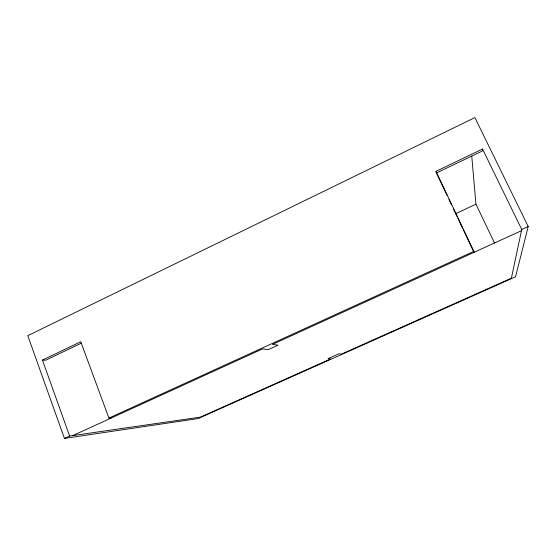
<?xml version="1.0" encoding="UTF-8"?>
<svg xmlns="http://www.w3.org/2000/svg" width="556" height="556" viewBox="0 0 556 556"><rect width="100%" height="100%" fill="white"/><g stroke="black" fill="none" stroke-linecap="round" stroke-linejoin="round"><path stroke-width="0.83" d="M482.525 149.029L482.594 150.878L436.439 172.992L435.994 171.345L482.525 149.029L521.736 229.475L511.381 278.174L341.433 354.109L338.986 353.762L328.012 358.669L330.625 358.933L200.355 417.139L69.625 436.036L64.44 438.406L27.8 335.664L474.893 117.594L528.2 226.521L515.53 276.812L198.179 418.564L64.44 438.406M69.625 436.036L42.437 360.107L80.759 341.725L108.92 418.084L111.798 417.758M81.461 343.087L45.724 360.218L42.437 360.107M455.517 213.733L475.929 204.191L471.759 156.146M108.92 418.084L473.851 251.354L435.994 171.345M521.736 229.475L528.2 226.521M72.766 435.584L262.536 348.925L268.409 349.599L278.104 345.186L272.475 344.386L521.479 230.684M475.929 204.191L494.583 243.132M436.807 173.771L447.114 195.559M448.956 199.451L451.535 204.9M453.369 208.792L457.053 216.576M457.79 218.126L462.578 228.245M463.315 229.802L473.99 252.375L473.851 251.354"/></g></svg>
